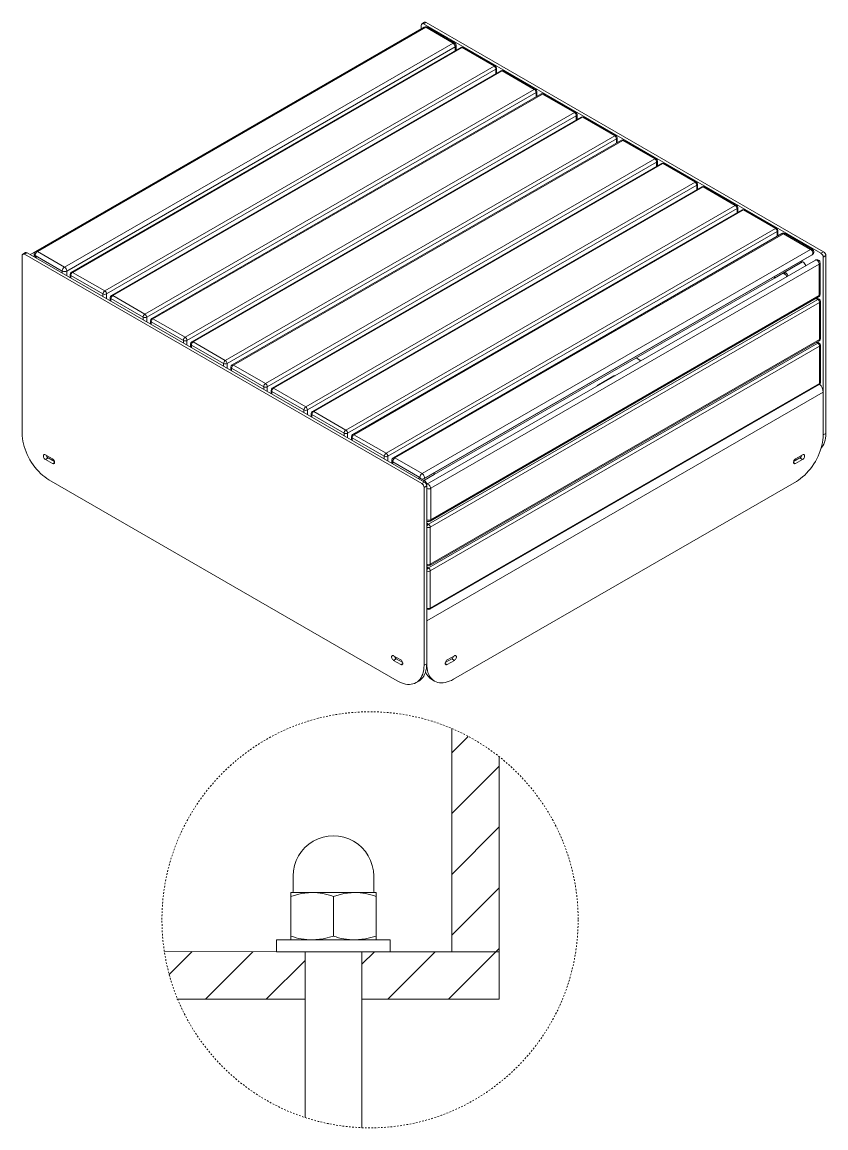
# Model space of a CAD drawing. Header units: inches. Extents: x 0 to 151, y 5 to 83.
# Drawn here: x 101.2 to 151.3, y 11.9 to 80.8 of the extents above; entities that cross this region are included whole.
import ezdxf

# ---------------------------------------------------------------- set-up
doc = ezdxf.new("R2010")
doc.units = ezdxf.units.IN
doc.linetypes.add('HIDDEN', pattern=[1.905, 1.27, -0.635])
doc.layers.add('ZANO_R', color=7, linetype='Continuous', lineweight=0)
doc.layers.add('ZANO_R_przerywana', color=250, linetype='HIDDEN', lineweight=0)

msp = doc.modelspace()

# ---------------------------------------------------------------- linework, layer by layer
at = {"layer": 'ZANO_R'}
for p, q in [((126.28338, 80.8215), (126.11634, 80.72507)), ((126.3818, 80.81175), (126.21476, 80.71533)), ((150.99175, 66.41188), (126.21476, 80.71533)), ((151.15878, 66.5083), (126.3818, 80.81175)), ((126.25752, 80.51503), (102.03732, 66.53301)), ((126.35594, 80.50528), (102.13574, 66.52326)), ((126.07557, 80.63494), (126.07557, 80.40999)), ((128.05216, 79.52608), (126.35594, 80.50528)), ((128.15058, 79.53582), (126.45436, 80.51503)), ((103.83196, 65.54405), (128.05216, 79.52608)), ((128.24901, 79.08226), (128.24901, 79.36534)), ((128.19135, 79.28498), (103.97115, 65.30296)), ((128.53021, 79.24459), (104.25433, 65.23042)), ((128.60894, 79.23679), (104.33306, 65.22263)), ((128.19135, 79.04897), (128.19135, 79.28498)), ((130.61337, 78.07966), (128.60894, 79.23679)), ((130.69211, 78.08746), (128.68768, 79.24459)), ((106.33749, 64.06549), (130.61337, 78.07966)), ((130.77086, 77.64526), (130.77086, 77.95107)), ((130.72473, 77.88678), (106.44885, 63.87262)), ((131.03575, 77.79817), (106.75987, 63.78401)), ((131.11448, 77.79038), (106.8386, 63.77621)), ((130.72473, 77.61863), (130.72473, 77.88678)), ((133.11891, 76.63324), (131.11448, 77.79038)), ((133.19765, 76.64104), (131.19322, 77.79817)), ((108.84303, 62.61908), (133.11891, 76.63324)), ((133.23027, 76.44037), (108.95439, 62.4262)), ((133.54128, 76.35176), (109.26541, 62.33759)), ((133.62002, 76.34396), (109.34414, 62.32979)), ((133.23027, 76.17221), (133.23027, 76.44037)), ((133.27639, 76.19884), (133.27639, 76.50465)), ((135.62445, 75.18683), (133.62002, 76.34396)), ((135.70318, 75.19463), (133.69875, 76.35176)), ((111.34857, 61.17266), (135.62445, 75.18683)), ((135.73581, 74.99395), (111.45993, 60.97979)), ((136.04682, 74.90534), (111.77094, 60.89117)), ((136.12556, 74.89754), (111.84968, 60.88338)), ((135.73581, 74.7258), (135.73581, 74.99395)), ((135.78193, 74.75242), (135.78193, 75.05824)), ((138.12999, 73.74041), (136.12556, 74.89754)), ((138.20872, 73.74821), (136.20429, 74.90534)), ((113.85411, 59.72624), (138.12999, 73.74041)), ((138.24134, 73.54754), (113.96546, 59.53337)), ((138.55236, 73.45893), (114.27648, 59.44476)), ((138.63109, 73.45113), (114.35522, 59.43696)), ((138.24134, 73.27938), (138.24134, 73.54754)), ((138.28747, 73.30601), (138.28747, 73.61182)), ((140.63553, 72.29399), (138.63109, 73.45113)), ((140.71426, 72.30179), (138.70983, 73.45893)), ((116.35965, 58.27983), (140.63553, 72.29399)), ((140.74688, 72.10112), (116.471, 58.08695)), ((141.0579, 72.01251), (116.78202, 57.99834)), ((141.13663, 72.00471), (116.86075, 57.99055)), ((140.74688, 71.83296), (140.74688, 72.10112)), ((140.79301, 71.85959), (140.79301, 72.1654)), ((143.14106, 70.84758), (141.13663, 72.00471)), ((143.2198, 70.85538), (141.21537, 72.01251)), ((118.86518, 56.83341), (143.14106, 70.84758)), ((143.25242, 70.6547), (118.97654, 56.64054)), ((143.56344, 70.56609), (119.28756, 56.55193)), ((143.64217, 70.5583), (119.36629, 56.54413)), ((143.25242, 70.38655), (143.25242, 70.6547)), ((143.29855, 70.41318), (143.29855, 70.71899)), ((145.6466, 69.40116), (143.64217, 70.5583)), ((145.72534, 69.40896), (143.72091, 70.56609)), ((121.37072, 55.387), (145.6466, 69.40116)), ((145.75796, 69.20829), (121.48208, 55.19412)), ((146.06897, 69.11968), (121.79309, 55.10551)), ((146.14771, 69.11188), (121.87183, 55.09771)), ((145.75796, 68.94013), (145.75796, 69.20829)), ((145.80408, 68.96676), (145.80408, 69.27257)), ((148.15214, 67.95475), (146.14771, 69.11188)), ((148.23087, 67.96254), (146.22644, 69.11968)), ((123.87626, 53.94058), (148.15214, 67.95475)), ((148.2635, 67.76187), (123.98762, 53.7477)), ((148.55483, 67.64307), (124.33463, 53.66104)), ((148.65325, 67.63332), (124.43305, 53.6513)), ((148.2635, 67.47488), (148.2635, 67.76187)), ((148.30962, 67.50151), (148.30962, 67.82616)), ((150.34947, 66.65411), (148.65325, 67.63332)), ((150.44789, 66.66386), (148.75167, 67.64307)), ((101.18722, 66.26721), (101.18722, 55.17621)), ((101.39503, 66.45376), (101.228, 66.35734)), ((101.49345, 66.44402), (101.32642, 66.34759)), ((126.10341, 52.04414), (101.32642, 66.34759)), ((126.27044, 52.14057), (101.49345, 66.44402)), ((102.03301, 66.53045), (101.68838, 66.33149)), ((101.96527, 66.26406), (101.88523, 66.21785)), ((101.96526, 66.26409), (102.04531, 66.12544)), ((103.69276, 65.30296), (101.99654, 66.28216)), ((101.99654, 66.28216), (102.10788, 66.08932)), ((102.13574, 66.52326), (103.83196, 65.54405)), ((126.12927, 52.67209), (150.34947, 66.65411)), ((150.44789, 66.32289), (126.22769, 52.34087)), ((149.66839, 65.87275), (150.44789, 66.32289)), ((150.99175, 66.41188), (151.15878, 66.5083)), ((151.29798, 66.26721), (151.13095, 66.17078)), ((151.29798, 55.17621), (151.29798, 66.26721)), ((126.07571, 52.25298), (149.66839, 65.87275)), ((126.42257, 52.00334), (150.64277, 65.98536)), ((150.88039, 65.73452), (126.66019, 51.7525)), ((149.76682, 65.83312), (148.09646, 64.86884)), ((148.7479, 65.23205), (149.86147, 65.8749)), ((149.76682, 65.92959), (149.76682, 65.83312)), ((149.76682, 65.92954), (149.86147, 65.8749)), ((150.88039, 63.77579), (150.88039, 65.73452)), ((150.93805, 63.85615), (150.93805, 65.81488)), ((151.13095, 55.07979), (151.13095, 66.17078)), ((103.69276, 65.17439), (103.69276, 65.30296)), ((103.97115, 65.30296), (103.97115, 65.01367)), ((104.17558, 65.09404), (104.17558, 64.89566)), ((106.22614, 63.87262), (104.22171, 65.02975)), ((104.22171, 65.02975), (104.22171, 64.86903)), ((104.33306, 65.22263), (106.33749, 64.06549)), ((148.09646, 64.86884), (126.88291, 52.62251)), ((148.09646, 64.9653), (148.09646, 64.86884)), ((148.7479, 65.10346), (148.62539, 65.17418)), ((148.7479, 65.23205), (148.73677, 65.23848)), ((148.7479, 65.10346), (148.7479, 65.23205)), ((106.22614, 63.7119), (106.22614, 63.87262)), ((106.44885, 63.87262), (106.44885, 63.58333)), ((106.68112, 63.64762), (106.68112, 63.44924)), ((108.73167, 62.4262), (106.72724, 63.58333)), ((106.72724, 63.58333), (106.72724, 63.42262)), ((106.8386, 63.77621), (108.84303, 62.61908)), ((126.52099, 49.5205), (150.79687, 63.53467)), ((126.61941, 49.70364), (150.83961, 63.68566)), ((126.66019, 49.79377), (150.88039, 63.77579)), ((150.79687, 63.53467), (150.68747, 63.59783)), ((150.87561, 63.54247), (150.73359, 63.62446)), ((150.90823, 63.34179), (126.63235, 49.32763)), ((150.90823, 61.02715), (150.90823, 63.34179)), ((150.95436, 61.09144), (150.95436, 63.40608)), ((108.73167, 62.26548), (108.73167, 62.4262)), ((108.95439, 62.4262), (108.95439, 62.13691)), ((109.18666, 62.2012), (109.18666, 62.00283)), ((111.23721, 60.97979), (109.23278, 62.13692)), ((109.23278, 62.13692), (109.23278, 61.9762)), ((109.34414, 62.32979), (111.34857, 61.17266)), ((111.23721, 60.81907), (111.23721, 60.97979)), ((111.45993, 60.97979), (111.45993, 60.6905)), ((111.69219, 60.75479), (111.69219, 60.55641)), ((111.84968, 60.88338), (113.85411, 59.72624)), ((126.52099, 46.78794), (150.79687, 60.80211)), ((126.59973, 46.94088), (150.87561, 60.95505)), ((126.63235, 47.01299), (150.90823, 61.02715)), ((150.79687, 60.80211), (150.70378, 60.85585)), ((150.87561, 60.8099), (150.7499, 60.88248)), ((113.74275, 59.53337), (111.73832, 60.6905)), ((111.73832, 60.6905), (111.73832, 60.52978)), ((150.90823, 60.60923), (126.63235, 46.59506)), ((150.90823, 58.29459), (150.90823, 60.60923)), ((150.95436, 58.35887), (150.95436, 60.67352)), ((113.74275, 59.37265), (113.74275, 59.53337)), ((113.96546, 59.53337), (113.96546, 59.24408)), ((114.35522, 59.43696), (116.35965, 58.27983)), ((139.46459, 59.88576), (139.7707, 59.70905)), ((114.19773, 59.30837), (114.19773, 59.10999)), ((116.24829, 58.08695), (114.24386, 59.24409)), ((114.24386, 59.24409), (114.24386, 59.08337)), ((138.07431, 58.76172), (137.12777, 58.21529)), ((138.102, 58.74573), (138.07431, 58.76172)), ((116.24829, 57.92623), (116.24829, 58.08695)), ((116.471, 58.08695), (116.471, 57.79766)), ((116.86075, 57.99055), (118.86518, 56.83341)), ((126.59973, 44.20832), (150.87561, 58.22249)), ((126.63235, 44.28042), (150.90823, 58.29459)), ((137.12777, 58.21529), (137.15546, 58.19931)), ((116.70327, 57.86195), (116.70327, 57.66358)), ((118.75383, 56.64054), (116.7494, 57.79767)), ((116.7494, 57.79767), (116.7494, 57.63695)), ((151.13095, 57.74805), (126.40964, 43.47675)), ((151.13095, 55.07979), (151.13095, 57.74805)), ((118.75383, 56.47982), (118.75383, 56.64054)), ((118.97654, 56.64054), (118.97654, 56.35125)), ((119.20881, 56.41554), (119.20881, 56.21716)), ((121.25936, 55.19412), (119.25493, 56.35125)), ((119.25493, 56.35125), (119.25493, 56.19053)), ((119.36629, 56.54413), (121.37072, 55.387)), ((121.25936, 55.0334), (121.25936, 55.19412)), ((121.48208, 55.19412), (121.48208, 54.90483)), ((121.71435, 54.96912), (121.71435, 54.77075)), ((123.7649, 53.7477), (121.76047, 54.90484)), ((121.76047, 54.90484), (121.76047, 54.74412)), ((121.87183, 55.09771), (123.87626, 53.94058)), ((151.13095, 55.07979), (151.29798, 55.17621)), ((103.08029, 53.58508), (102.63487, 53.84222)), ((149.85034, 53.84222), (149.40491, 53.58508)), ((102.8019, 53.64931), (102.63487, 53.55289)), ((102.63487, 53.55289), (103.08029, 53.29575)), ((103.19841, 53.42041), (102.8019, 53.64931)), ((103.20557, 53.36807), (103.08029, 53.29575)), ((123.7649, 53.58698), (123.7649, 53.7477)), ((123.98762, 53.7477), (123.98762, 53.45841)), ((124.23619, 53.49056), (124.23619, 53.31492)), ((125.99007, 52.43099), (124.29385, 53.4102)), ((124.29385, 53.4102), (124.29385, 53.28163)), ((124.43305, 53.6513), (126.12927, 52.67209)), ((149.27963, 53.36807), (149.40491, 53.29574)), ((149.28679, 53.42041), (149.6833, 53.64931)), ((149.40491, 53.29574), (149.85034, 53.55289)), ((149.6833, 53.64931), (149.85034, 53.55289)), ((125.87873, 52.3667), (125.99007, 52.43099)), ((126.15925, 52.20476), (126.88291, 52.62251)), ((126.88291, 52.62251), (126.88291, 52.71897)), ((102.85758, 52.28307), (124.57224, 39.74746)), ((126.22769, 52.34087), (126.07561, 52.25304)), ((126.10341, 52.04414), (126.27044, 52.14057)), ((126.17039, 52.19833), (126.25374, 52.24645)), ((126.2426, 52.25287), (126.25374, 52.24645)), ((126.40964, 51.89947), (126.2426, 51.80305)), ((126.2426, 40.71205), (126.2426, 51.80305)), ((126.3927, 51.98609), (126.42257, 52.00334)), ((126.40964, 40.80848), (126.40964, 51.89947)), ((126.66019, 51.7525), (126.66019, 49.79377)), ((149.46059, 52.18664), (128.08, 39.84389)), ((126.40964, 49.71111), (126.42258, 49.70364)), ((126.40964, 49.58479), (126.52099, 49.5205)), ((126.63235, 49.32763), (126.63235, 47.01299)), ((126.40964, 46.95971), (126.44226, 46.94088)), ((126.40964, 46.85223), (126.52099, 46.78794)), ((126.63235, 46.59506), (126.63235, 44.28042)), ((126.40964, 44.22715), (126.44226, 44.20832)), ((126.40964, 40.80848), (126.40964, 43.47675)), ((124.79496, 41.04947), (124.34953, 41.30661)), ((124.51656, 41.11371), (124.34953, 41.01728)), ((124.34953, 41.01728), (124.79496, 40.76014)), ((124.91308, 40.8848), (124.51656, 41.11371)), ((124.92023, 40.83246), (124.79496, 40.76014)), ((126.2426, 40.71205), (126.40964, 40.80848)), ((127.56497, 40.83246), (127.69025, 40.76014)), ((127.57212, 40.8848), (127.96864, 41.11371)), ((128.13567, 41.30661), (127.69025, 41.04947)), ((127.69025, 40.76014), (128.13567, 41.01728)), ((127.96864, 41.11371), (128.13567, 41.01728)), ((125.75327, 39.63051), (125.9203, 39.72694)), ((126.73193, 39.82337), (126.89897, 39.72694)), ((127.97899, 36.76994), (127.97899, 22.84618)), ((127.97899, 35.25044), (129.00542, 36.27687)), ((130.9318, 35.01312), (130.9318, 22.84618)), ((127.97899, 31.4623), (130.9318, 34.41511)), ((127.97899, 27.67417), (130.9318, 30.62697)), ((118.0871, 27.57067), (118.0871, 26.61101)), ((123.10686, 26.61101), (123.10686, 27.57067)), ((117.93946, 26.29983), (117.93946, 26.53719)), ((119.26821, 26.53719), (117.93946, 26.53719)), ((117.93946, 26.29983), (118.59045, 26.47204)), ((117.93946, 26.29983), (117.93946, 23.82174)), ((118.59045, 26.47204), (119.26821, 26.53719)), ((121.92574, 26.53719), (119.26821, 26.53719)), ((120.59698, 26.29983), (121.24797, 26.47204)), ((120.59698, 26.29983), (120.59698, 23.82174)), ((121.24797, 26.47204), (121.92574, 26.53719)), ((123.25451, 26.53719), (121.92574, 26.53719)), ((123.25451, 26.29983), (123.25451, 26.53719)), ((123.25451, 26.29983), (123.25451, 23.82174)), ((127.97899, 23.88603), (130.9318, 26.83884)), ((117.05361, 23.58439), (117.05361, 22.84619)), ((124.14034, 23.58439), (117.05361, 23.58439)), ((117.93946, 23.58439), (117.93946, 23.82174)), ((119.94599, 23.64953), (119.26821, 23.58439)), ((120.59698, 23.82174), (119.94599, 23.64953)), ((122.6035, 23.64953), (121.92574, 23.58439)), ((123.25451, 23.82174), (122.6035, 23.64953)), ((123.25451, 23.58439), (123.25451, 23.82174)), ((124.14034, 22.84619), (124.14034, 23.58439)), ((110.05358, 22.8528), (118.8253, 22.84618)), ((110.35925, 21.41883), (111.7929, 22.85248)), ((112.62193, 19.89338), (115.57765, 22.84909)), ((124.14034, 22.84619), (117.05361, 22.84619)), ((118.8253, 19.89338), (118.8253, 22.84618)), ((118.8253, 22.84618), (118.8253, 12.50882)), ((122.36866, 19.89338), (122.36866, 22.84618)), ((122.36866, 22.84618), (130.9318, 22.84618)), ((122.36866, 22.84618), (122.36866, 11.86968)), ((122.36866, 22.06384), (123.15101, 22.84618)), ((123.98634, 19.89338), (126.93914, 22.84618)), ((127.77447, 19.89338), (130.72728, 22.84618)), ((130.9318, 22.84618), (127.97899, 22.84618)), ((130.72728, 22.84618), (130.9318, 23.0507)), ((116.41007, 19.89338), (118.8253, 22.30861)), ((118.8253, 19.89338), (110.82177, 19.89338)), ((130.9318, 19.89338), (122.36866, 19.89338))]:
    msp.add_line(p, q, dxfattribs=at)
at = {"layer": 'ZANO_R', "flags": 128}
for points in [[(101.99654, 66.28216), (101.98001, 66.27262), (101.96947, 66.26653), (101.96532, 66.26413), (101.96526, 66.26409)], [(150.34947, 66.65411), (150.38987, 66.62387), (150.4268, 66.58238), (150.45707, 66.53323), (150.47807, 66.48065), (150.48799, 66.42916), (150.48599, 66.3832), (150.47223, 66.34674), (150.44789, 66.32289)], [(150.64277, 65.98536), (150.67558, 65.99452), (150.71404, 65.98821), (150.75484, 65.96697), (150.79446, 65.93263), (150.8295, 65.88816), (150.85693, 65.83737), (150.8744, 65.78464), (150.88039, 65.73452)], [(101.18722, 55.17621), (101.19237, 55.0219), (101.20779, 54.8626), (101.23337, 54.69929), (101.26897, 54.53297), (101.31437, 54.36467), (101.36928, 54.19543), (101.43337, 54.02629), (101.50623, 53.85829), (101.58743, 53.69248), (101.67646, 53.52987), (101.77277, 53.37146), (101.87577, 53.21824), (101.98482, 53.07114), (102.09925, 52.93107), (102.21836, 52.79891), (102.34141, 52.67545), (102.46764, 52.56147), (102.59628, 52.45766), (102.72653, 52.36467), (102.85758, 52.28307)], [(151.13095, 55.07979), (151.1258, 54.92548), (151.11038, 54.76617), (151.08479, 54.60286), (151.04919, 54.43654), (151.0038, 54.26824), (150.94889, 54.099), (150.8848, 53.92986), (150.81194, 53.76187), (150.73074, 53.59605), (150.64171, 53.43344), (150.5454, 53.27503), (150.4424, 53.12181), (150.33335, 52.97471), (150.21891, 52.83465), (150.09981, 52.70248), (149.97676, 52.57902), (149.85052, 52.46504), (149.72189, 52.36123), (149.59164, 52.26824), (149.46059, 52.18664)], [(151.29798, 55.17621), (151.29283, 55.02785), (151.27742, 54.88634), (151.25183, 54.75257), (151.21623, 54.62736), (151.17083, 54.51147), (151.11592, 54.40563), (151.05184, 54.31048), (150.9969, 54.24532)], [(102.63487, 53.84222), (102.59957, 53.85673), (102.56714, 53.85835), (102.54019, 53.84694), (102.52091, 53.82343), (102.51086, 53.78972), (102.51086, 53.74855), (102.52091, 53.70324), (102.54019, 53.65747), (102.56714, 53.61495), (102.59957, 53.57912), (102.63487, 53.55289)], [(149.85034, 53.55289), (149.88563, 53.57912), (149.91807, 53.61495), (149.94502, 53.65747), (149.96429, 53.70324), (149.97434, 53.74855), (149.97434, 53.78972), (149.96429, 53.82343), (149.94502, 53.84694), (149.91807, 53.85835), (149.88563, 53.85673), (149.85034, 53.84222)], [(103.08029, 53.29575), (103.11559, 53.28123), (103.14802, 53.27961), (103.17497, 53.29102), (103.19425, 53.31453), (103.2043, 53.34824), (103.2043, 53.38941), (103.19425, 53.43472), (103.17497, 53.48049), (103.14802, 53.52301), (103.11559, 53.55884), (103.08029, 53.58508)], [(149.40491, 53.58508), (149.36961, 53.55884), (149.33718, 53.52301), (149.31023, 53.48049), (149.29095, 53.43472), (149.28091, 53.38941), (149.28091, 53.34824), (149.29095, 53.31453), (149.31023, 53.29102), (149.33718, 53.27961), (149.36961, 53.28123), (149.40491, 53.29574)], [(126.22769, 52.34087), (126.25203, 52.36471), (126.26579, 52.40118), (126.26779, 52.44714), (126.25787, 52.49862), (126.23687, 52.55121), (126.2066, 52.60036), (126.16967, 52.64184), (126.12927, 52.67209)], [(126.39437, 51.98149), (126.3973, 51.98438), (126.42257, 52.00334)], [(126.66019, 51.7525), (126.6542, 51.80262), (126.63673, 51.85534), (126.6093, 51.90613), (126.57426, 51.95061), (126.53464, 51.98495), (126.49384, 52.00618), (126.45538, 52.01249), (126.42257, 52.00334)], [(126.42258, 49.70364), (126.42257, 49.70364), (126.40964, 49.7134)], [(124.34953, 41.30661), (124.31423, 41.32112), (124.2818, 41.32274), (124.25485, 41.31133), (124.23557, 41.28782), (124.22553, 41.25412), (124.22553, 41.21294), (124.23557, 41.16763), (124.25485, 41.12186), (124.2818, 41.07934), (124.31423, 41.04351), (124.34953, 41.01728)], [(124.57224, 39.74746), (124.7033, 39.67775), (124.83354, 39.62036), (124.96218, 39.57565), (125.08841, 39.54389), (125.21146, 39.52527), (125.33057, 39.51992), (125.445, 39.52786), (125.55406, 39.54905), (125.65705, 39.58336), (125.75336, 39.63057), (125.84239, 39.69039), (125.92359, 39.76245), (125.99646, 39.84632), (126.06054, 39.94146), (126.11545, 40.04731), (126.16085, 40.16319), (126.19645, 40.28841), (126.22204, 40.42218), (126.23745, 40.56369), (126.2426, 40.71205)], [(124.79496, 40.76014), (124.83025, 40.74562), (124.86269, 40.744), (124.88964, 40.75541), (124.90891, 40.77892), (124.91896, 40.81263), (124.91896, 40.85381), (124.90891, 40.89911), (124.88964, 40.94488), (124.86269, 40.9874), (124.83025, 41.02323), (124.79496, 41.04947)], [(126.40964, 40.80848), (126.40449, 40.66011), (126.38907, 40.51861), (126.36348, 40.38484), (126.32788, 40.25962), (126.28249, 40.14373), (126.22758, 40.03789), (126.16349, 39.94274), (126.09063, 39.85888), (126.00943, 39.78681), (125.9204, 39.72699), (125.9203, 39.72694)], [(126.40964, 40.80848), (126.41479, 40.66011), (126.4302, 40.51861), (126.45579, 40.38484), (126.49139, 40.25962), (126.53679, 40.14373), (126.5917, 40.03789), (126.65578, 39.94274), (126.72865, 39.85888), (126.80985, 39.78681), (126.89887, 39.72699), (126.99518, 39.67978), (127.09818, 39.64548), (127.20724, 39.62429), (127.32167, 39.61635), (127.44078, 39.6217), (127.56383, 39.64032), (127.69006, 39.67208), (127.81869, 39.71679), (127.94894, 39.77418), (128.08, 39.84389)], [(127.69025, 41.04947), (127.65495, 41.02323), (127.62252, 40.9874), (127.59557, 40.94488), (127.57629, 40.89911), (127.56624, 40.85381), (127.56624, 40.81263), (127.57629, 40.77892), (127.59557, 40.75541), (127.62252, 40.744), (127.65495, 40.74562), (127.69025, 40.76014)], [(128.13567, 41.01728), (128.17097, 41.04351), (128.2034, 41.07934), (128.23035, 41.12186), (128.24963, 41.16763), (128.25968, 41.21294), (128.25968, 41.25412), (128.24963, 41.28782), (128.23035, 41.31133), (128.2034, 41.32274), (128.17097, 41.32112), (128.13567, 41.30661)]]:
    msp.add_lwpolyline(points, dxfattribs=at)
at = {"layer": 'ZANO_R'}
msp.add_lwpolyline([(130.9318, 22.84618), (130.9318, 19.89338)], dxfattribs=at)
for centre, radius, start, end in [((126.16042, 80.64871), 0.08597, 50.7958346, 189.2149172), ((126.32414, 80.73126), 0.09901, 54.3825038, 114.3070125), ((126.35594, 80.34454), 0.19685, 60.0026883, 119.9973117), ((126.29853, 80.42738), 0.09677, 53.6123312, 115.0760805), ((126.4136, 80.4248), 0.09901, 65.6927094, 125.6184214), ((128.10982, 79.44559), 0.09901, 65.6927094, 125.6184214), ((127.88914, 79.27123), 0.30252, 2.6052741, 57.394726), ((128.05216, 79.36534), 0.19685, 0, 60.0026883), ((128.1505, 79.37516), 0.099, 294.3732958, 354.3072287), ((128.60894, 79.1082), 0.15748, 60.0026883, 119.9973117), ((128.56281, 79.1724), 0.07921, 54.381374, 114.3074478), ((128.65507, 79.1724), 0.07921, 65.6933354, 125.6184147), ((130.6595, 78.01527), 0.07921, 65.6933354, 125.6184147), ((130.48297, 77.87579), 0.24201, 2.6048888, 57.3948649), ((130.61337, 77.95107), 0.15748, 0, 60.0026883), ((130.69205, 77.95893), 0.0792, 294.3725253, 354.3048947), ((131.11448, 77.66179), 0.15748, 60.0026883, 119.9973117), ((131.06835, 77.72598), 0.07921, 54.3828254, 114.3059964), ((131.16061, 77.72599), 0.07921, 65.6933354, 125.6184147), ((133.16504, 76.56885), 0.07921, 65.6933354, 125.6184147), ((132.9885, 76.42936), 0.24202, 2.6059979, 57.3942487), ((133.11891, 76.50465), 0.15748, 0, 60.0026883), ((133.19758, 76.51252), 0.07921, 294.3767936, 354.3033878), ((133.62002, 76.21537), 0.15748, 60.0026883, 119.9973117), ((133.57389, 76.27957), 0.07921, 54.3805788, 114.308243), ((133.66615, 76.27957), 0.07921, 65.6933354, 125.6184147), ((135.67058, 75.12244), 0.07921, 65.6933354, 125.6184147), ((135.49404, 74.98295), 0.24201, 2.6048565, 57.3953901), ((135.62445, 75.05824), 0.15748, 0, 60.0026883), ((135.70312, 75.0661), 0.07921, 294.3745899, 354.3028301), ((136.12556, 74.76895), 0.15748, 60.0026883, 119.9973117), ((136.07943, 74.83315), 0.07921, 54.3828254, 114.3059964), ((136.17169, 74.83315), 0.07921, 65.6933354, 125.6184147), ((138.17612, 73.67602), 0.07921, 65.6933354, 125.6184147), ((137.99958, 73.53654), 0.24202, 2.6050334, 57.3949668), ((138.12999, 73.61182), 0.15748, 0, 60.0026883), ((138.20866, 73.61968), 0.0792, 294.3737985, 354.3050022), ((138.6311, 73.32254), 0.15748, 60.0026883, 119.9973117), ((138.58496, 73.38674), 0.07921, 54.3820997, 114.3067221), ((138.67723, 73.38674), 0.07921, 65.6933354, 125.6184147), ((140.68166, 72.2296), 0.07921, 65.6933354, 125.6184147), ((140.50512, 72.09012), 0.24202, 2.6051462, 57.3948539), ((140.63553, 72.1654), 0.15748, 0, 60.0026883), ((140.7142, 72.17326), 0.0792, 294.3737985, 354.3050022), ((141.13663, 71.87612), 0.15748, 60.0026883, 119.9973117), ((141.0905, 71.94032), 0.07921, 54.3817021, 114.3071197), ((141.18276, 71.94032), 0.07921, 65.6933354, 125.6184147), ((143.18719, 70.78319), 0.07921, 65.6933354, 125.6184147), ((143.01065, 70.6437), 0.24202, 2.6054272, 57.3948194), ((143.14106, 70.71899), 0.15748, 0, 60.0026883), ((143.21973, 70.72685), 0.07921, 294.3756916, 354.3031091), ((143.64217, 70.4297), 0.15748, 60.0026883, 119.9973117), ((143.59604, 70.49391), 0.07921, 54.3817021, 114.3071197), ((143.6883, 70.4939), 0.07921, 65.6933354, 125.6184147), ((145.69273, 69.33677), 0.07921, 65.6933354, 125.6184147), ((145.51619, 69.19729), 0.24202, 2.6053106, 57.3948127), ((145.6466, 69.27257), 0.15748, 0, 60.0026883), ((145.72527, 69.28043), 0.0792, 294.3742586, 354.3052324), ((146.14771, 68.98329), 0.15748, 60.0026883, 119.9973117), ((146.10158, 69.04749), 0.07921, 54.3820066, 114.3065293), ((146.19384, 69.04749), 0.07921, 65.6933354, 125.6184147), ((148.19827, 67.89035), 0.07921, 65.6933354, 125.6184147), ((148.02173, 67.75087), 0.24202, 2.6054091, 57.3947759), ((148.15214, 67.82616), 0.15748, 0, 60.0026883), ((148.23081, 67.83402), 0.07921, 294.3747318, 354.3047592), ((148.65325, 67.47258), 0.19685, 60.0026883, 119.9973117), ((148.59558, 67.55283), 0.09901, 54.3817495, 114.3070053), ((148.71091, 67.55283), 0.09901, 65.6927094, 125.6184214), ((101.27208, 66.28097), 0.08597, 50.7958346, 189.2149172), ((101.43579, 66.36353), 0.09901, 54.3825038, 114.3070125), ((102.13574, 66.36252), 0.19685, 119.9973117, 180), ((102.13574, 66.36252), 0.19685, 180, 210.0000001), ((102.29875, 66.26841), 0.30252, 122.605383, 177.3946168), ((102.07833, 66.44536), 0.09677, 53.6123312, 115.0760805), ((150.40713, 66.57363), 0.09901, 65.6927094, 125.6184214), ((150.34947, 66.49337), 0.19685, 300.0053759, 60.0026883), ((150.82873, 66.15703), 0.30253, 2.6054465, 57.3945845), ((150.99577, 66.25346), 0.30253, 2.6054465, 57.3945845), ((103.99497, 65.2892), 0.30252, 122.605383, 177.3946168), ((103.66894, 65.28921), 0.30252, 2.6052741, 57.394726), ((149.61272, 65.48713), 0.4607, 19.556665, 57.3204092), ((150.7412, 65.81488), 0.19685, 0, 119.9973117), ((150.83953, 65.8247), 0.09901, 294.3747231, 354.3050593), ((103.83196, 65.5716), 0.30257, 242.6094679, 297.3905321), ((104.33306, 65.09404), 0.15748, 119.9973117, 180), ((104.2544, 65.1019), 0.07921, 185.6961079, 245.6245196), ((104.46347, 65.01875), 0.24202, 122.6051806, 177.3945728), ((104.28693, 65.15824), 0.07921, 54.381374, 114.3074478), ((148.49915, 64.84428), 0.4607, 19.556665, 57.3204092), ((148.62769, 64.91753), 0.2214, 8.073002, 57.1142684), ((106.46791, 63.86162), 0.24202, 122.6051806, 177.3945728), ((106.33749, 64.08753), 0.24205, 242.6096099, 297.3908829), ((106.20709, 63.86162), 0.24201, 2.6048888, 57.3948649), ((106.8386, 63.64762), 0.15748, 119.9973117, 180), ((106.75994, 63.65548), 0.07921, 185.6975589, 245.6230686), ((106.96901, 63.57233), 0.24202, 122.6051806, 177.3945728), ((106.79247, 63.71182), 0.07921, 54.3828254, 114.3059964), ((150.843, 63.47028), 0.07921, 65.6933354, 125.6184147), ((150.66646, 63.33079), 0.24202, 2.6052889, 57.3948923), ((150.7412, 63.85615), 0.19685, 299.9973117, 0), ((150.78528, 63.76454), 0.09578, 304.5623378, 6.7500843), ((150.79687, 63.40608), 0.15748, 0, 60.0026883), ((150.83953, 63.86597), 0.09901, 294.3747231, 354.3050593), ((150.87554, 63.41394), 0.07921, 294.3747032, 354.3047339), ((108.97344, 62.4152), 0.24202, 122.6051806, 177.3945728), ((108.84303, 62.64113), 0.24206, 242.610226, 297.389774), ((108.71262, 62.4152), 0.24202, 2.6059979, 57.3942487), ((109.34414, 62.2012), 0.15748, 119.9973117, 180), ((109.26547, 62.20906), 0.0792, 185.6953126, 245.6253148), ((109.47455, 62.12592), 0.24202, 122.6051806, 177.3945728), ((109.29801, 62.26541), 0.07921, 54.3805788, 114.308243), ((111.47898, 60.96878), 0.24202, 122.6051806, 177.3945728), ((111.34857, 61.1947), 0.24205, 242.6090848, 297.3909152), ((111.21816, 60.96879), 0.24201, 2.6048565, 57.3953901), ((111.84968, 60.75479), 0.15748, 119.9973117, 180), ((111.77101, 60.76265), 0.07921, 185.6975589, 245.6230686), ((111.98009, 60.6795), 0.24202, 122.6051806, 177.3945728), ((111.80355, 60.81898), 0.07921, 54.3828254, 114.3059964), ((150.843, 60.73771), 0.07921, 65.6931052, 125.6179545), ((150.66646, 60.59823), 0.24202, 2.6054429, 57.394615), ((150.79687, 61.09144), 0.15748, 299.9973117, 0), ((150.8299, 61.01916), 0.07874, 305.487603, 5.8245892), ((150.79687, 60.67352), 0.15748, 0, 60.0026883), ((150.87554, 61.0993), 0.07921, 294.3747032, 354.3047339), ((150.87554, 60.68138), 0.07921, 294.3747032, 354.3047339), ((113.98452, 59.52237), 0.24202, 122.6051806, 177.3945728), ((113.85411, 59.74828), 0.24205, 242.6095081, 297.3907384), ((113.7237, 59.52237), 0.24202, 2.6050334, 57.3949668), ((114.35522, 59.30837), 0.15748, 119.9973117, 180), ((114.48563, 59.23308), 0.24202, 122.6051806, 177.3945728), ((114.30909, 59.37257), 0.07921, 54.3820997, 114.3067221), ((114.27655, 59.31623), 0.07921, 185.6968333, 245.6237941), ((138.13444, 58.67431), 0.10609, 77.3781007, 124.5279978), ((116.49006, 58.07595), 0.24202, 122.6051806, 177.3945728), ((116.35965, 58.30187), 0.24205, 242.6096209, 297.3906255), ((116.22924, 58.07595), 0.24202, 2.6051462, 57.3948539), ((116.86075, 57.86195), 0.15748, 119.9973117, 180), ((116.99116, 57.78667), 0.24202, 122.6051806, 177.3945728), ((116.81462, 57.92615), 0.07921, 54.3817021, 114.3071197), ((137.27257, 57.98125), 0.27522, 121.743551, 145.9804778), ((150.79687, 58.35887), 0.15748, 299.9973117, 0), ((150.8319, 58.28569), 0.07685, 304.6654622, 6.6467301), ((150.38924, 57.70905), 0.74273, 3.0102592, 46.069031), ((150.87554, 58.36673), 0.07921, 294.3747032, 354.3047339), ((116.78209, 57.86982), 0.07921, 185.6964358, 245.6241917), ((118.99559, 56.62953), 0.24202, 122.6051806, 177.3945728), ((118.86518, 56.85546), 0.24206, 242.6096554, 297.3903446), ((118.73477, 56.62953), 0.24202, 2.6054272, 57.3948194), ((119.32016, 56.47974), 0.07921, 54.3817021, 114.3071197), ((119.36629, 56.41554), 0.15748, 119.9973117, 180), ((119.28762, 56.4234), 0.07921, 185.6964358, 245.6241917), ((119.4967, 56.34025), 0.24202, 122.6051806, 177.3945728), ((121.50113, 55.18312), 0.24202, 122.6051806, 177.3945728), ((121.37072, 55.40904), 0.24205, 242.6096621, 297.3904611), ((121.24031, 55.18312), 0.24202, 2.6053106, 57.3948127), ((121.87183, 54.96912), 0.15748, 119.9973117, 180), ((121.79316, 54.97698), 0.07921, 185.6962923, 245.6243351), ((122.00224, 54.89383), 0.24202, 122.6051806, 177.3945728), ((121.8257, 55.03332), 0.07921, 54.3820066, 114.3065293), ((102.95304, 53.88243), 0.27782, 194.2636954, 237.0437637), ((124.00667, 53.7367), 0.24202, 122.6051806, 177.3945728), ((123.74585, 53.7367), 0.24202, 2.6054091, 57.3947759), ((149.53218, 53.88242), 0.27781, 302.955226, 345.7375383), ((123.87626, 53.96262), 0.24205, 242.6096989, 297.3903627), ((124.43305, 53.49056), 0.19685, 119.9973117, 180), ((124.33471, 53.50038), 0.09901, 185.6961603, 245.6244197), ((124.59606, 53.39645), 0.30252, 122.605383, 177.3946168), ((124.37538, 53.57081), 0.09901, 54.3817495, 114.3070053), ((126.29228, 52.41724), 0.30252, 122.605383, 177.3946168), ((126.15488, 52.5072), 0.18157, 204.8163618, 293.642886), ((125.94039, 51.78929), 0.30253, 2.6054465, 57.3945845), ((126.00498, 51.85867), 0.4607, 19.556665, 57.3204092), ((126.10742, 51.88572), 0.30253, 2.6054465, 57.3945845), ((126.51993, 52.02692), 0.30818, 249.0295319, 297.0724008), ((126.51993, 50.06818), 0.30818, 249.0295319, 297.0724008), ((126.52099, 49.87412), 0.19685, 240.0026883, 299.9973117), ((126.56226, 49.78379), 0.09844, 305.4918195, 5.8206025), ((126.6514, 49.31663), 0.24202, 122.6050677, 177.3946857), ((126.52099, 49.54255), 0.24205, 242.6096954, 297.39037), ((126.39058, 49.31663), 0.24202, 2.6052889, 57.3948923), ((126.48681, 47.00447), 0.07764, 173.7024536, 234.9851115), ((126.52099, 47.2279), 0.24205, 242.6096954, 297.39037), ((126.52099, 47.07727), 0.15748, 240.0026883, 299.9973117), ((126.55402, 47.00499), 0.07874, 305.487603, 5.8245892), ((126.65141, 46.58406), 0.24202, 122.605345, 177.3945316), ((126.52099, 46.80998), 0.24205, 242.6096954, 297.39037), ((126.39058, 46.58406), 0.24202, 2.6054429, 57.394615), ((126.48497, 44.27108), 0.07591, 172.9283755, 235.7591896), ((126.52099, 44.49534), 0.24205, 242.6096954, 297.39037), ((126.52099, 44.34471), 0.15748, 240.0026883, 299.9973117), ((126.55602, 44.27153), 0.07685, 304.6654622, 6.6467301), ((124.66768, 41.34681), 0.27781, 194.2623274, 237.0448525), ((127.81752, 41.34681), 0.27781, 302.955226, 345.7375383), ((127.21734, 40.61378), 0.92757, 199.4002529, 238.4452165), ((120.59698, 27.57068), 2.50988, 359.9997308, 180.0002692), ((118.01327, 26.61103), 0.07384, 270.0029354, 359.9902351), ((119.23424, 22.50906), 4.02827, 70.2269566, 89.5167659), ((121.89176, 22.50906), 4.02827, 70.2269566, 89.5167659), ((123.1807, 26.61103), 0.07384, 180.0097649, 269.9970646), ((119.30222, 27.61277), 4.02852, 250.2279308, 269.5162644), ((121.95975, 27.61277), 4.02852, 250.2279308, 269.5162644)]:
    msp.add_arc(centre, radius, start, end, dxfattribs=at)
at = {"layer": 'ZANO_R_przerywana', "color": 1, "ltscale": 0.05}
msp.add_circle((122.87833, 24.83701), 12.97735, dxfattribs=at)

doc.saveas('drawing.dxf')
